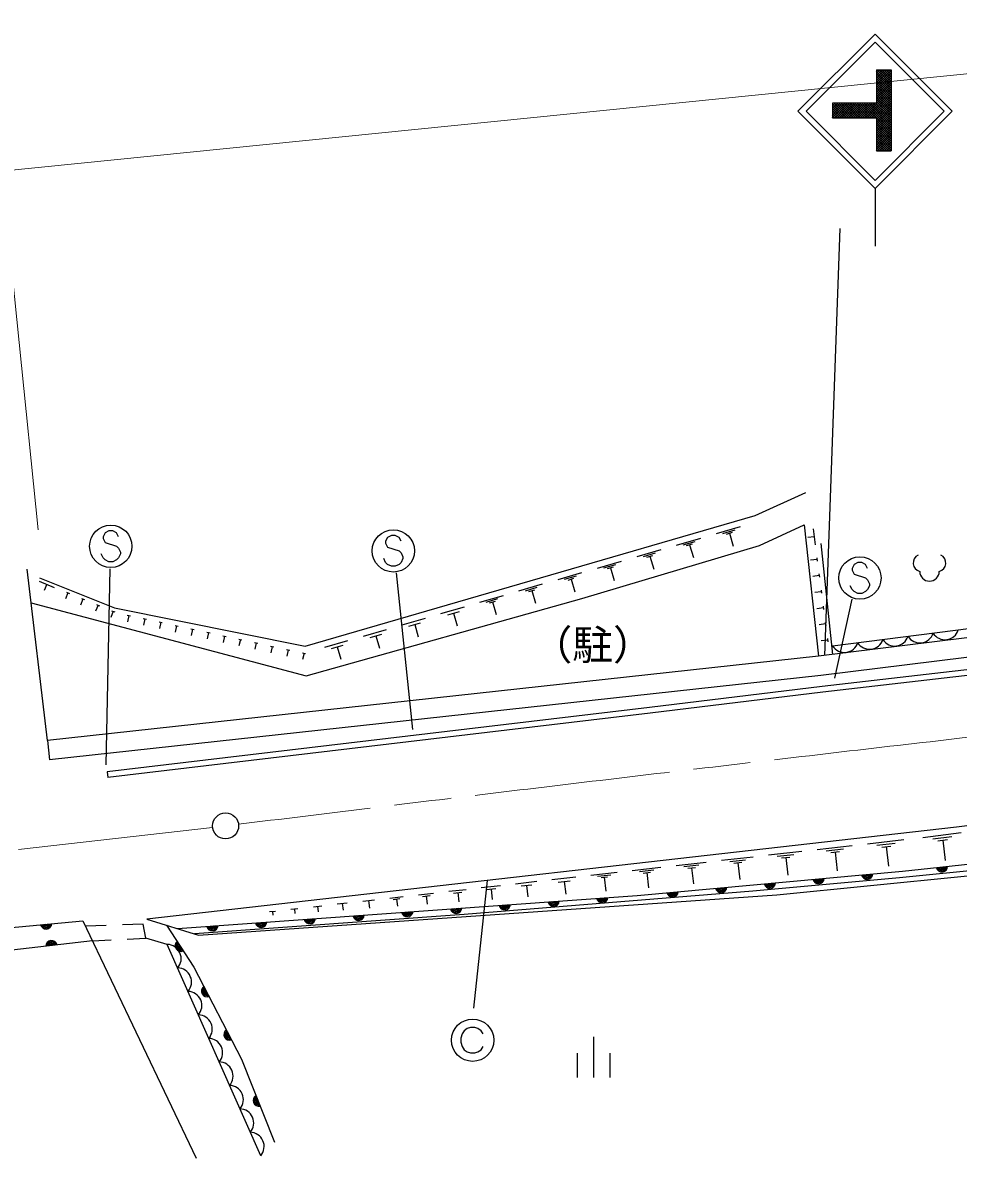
# Model space of a CAD drawing. Units: millimetres, scale not verified. Extents: x 40000 to 680000, y 20000 to 380000.
# Drawn here: x 359216 to 416648, y 263167 to 332913 of the extents above; entities that cross this region are included whole.
import ezdxf
from ezdxf.enums import TextEntityAlignment as Align

# ---------------------------------------------------------------- set-up
doc = ezdxf.new("R2010")
doc.units = ezdxf.units.MM
doc.header["$LTSCALE"] = 1000
doc.linetypes.add('CHAIN', pattern=[18.5, 12, -1.5, 3.5, -1.5])
for name, color, linetype, lineweight in [('M-BGD', 7, 'Continuous', 25), ('M-BMK', 2, 'CHAIN', 13), ('M-BMK-SRVR', 3, 'Continuous', 25), ('M-STR-HTXT', 7, 'Continuous', 13), ('M-STR-STRC', 7, 'Continuous', 25), ('M-STR-STRD', 7, 'Continuous', 25)]:
    doc.layers.add(name, color=color, linetype=linetype, lineweight=lineweight)
doc.styles.add('ＭＳ ゴシック', font='')
doc.styles.get('ＭＳ ゴシック').set_extended_font_data('MS Gothic')

msp = doc.modelspace()

# ---------------------------------------------------------------- hatches: boundary and pattern name
at = {"layer": 'M-STR-STRC'}
h = msp.add_hatch(dxfattribs=at)
h.set_pattern_fill('USER', color=256, style=0, pattern_type=2)
h.set_pattern_definition([(45, (927200, 451204), (-70.7128, 70.7128), []), (135, (927200, 451204), (-70.71634, -70.71634), [])])
h.paths.add_polyline_path([(408934, 327080), (408934, 327980), (411627, 327980), (411627, 330013), (412527, 330013), (412527, 325048), (411627, 325048), (411627, 327080)])

# ---------------------------------------------------------------- linework, layer by layer
at = {"layer": 'M-BGD'}
for p, q in [((401796, 301541), (403287, 301975)), ((402197, 301550), (402943, 301767)), ((402413, 301505), (402786, 301613)), ((402599, 301559), (402830, 300764)), ((407803, 301339), (407406, 301287)), ((407738, 301834), (407867, 300843)), ((399357, 300832), (400840, 301263)), ((399756, 300841), (400498, 301056)), ((399970, 300796), (400341, 300904)), ((400156, 300850), (400386, 300059)), ((408210, 300930), (408935, 294114)), ((396926, 300125), (398400, 300554)), ((397323, 300134), (398060, 300348)), ((397536, 300089), (397905, 300196)), ((397720, 300143), (397949, 299356)), ((407983, 299950), (407586, 299899)), ((407970, 300049), (407996, 299851)), ((360731, 288823), (359481, 299357)), ((394503, 299420), (395969, 299847)), ((394898, 299429), (395631, 299642)), ((395110, 299385), (395476, 299491)), ((395293, 299438), (395520, 298656)), ((360229, 298609), (361155, 298232)), ((392088, 298718), (393547, 299142)), ((392481, 298727), (393210, 298939)), ((392691, 298683), (393056, 298789)), ((392874, 298736), (393100, 297958)), ((408111, 298958), (407715, 298907)), ((408098, 299058), (408124, 298859)), ((360692, 298421), (360541, 298050)), ((361989, 297893), (361838, 297522)), ((361896, 297930), (362082, 297855)), ((389681, 298018), (391132, 298440)), ((390072, 298027), (390797, 298238)), ((390281, 297983), (390644, 298088)), ((390463, 298036), (390688, 297262)), ((408240, 297967), (407843, 297915)), ((408227, 298066), (408253, 297868)), ((362915, 297516), (362764, 297145)), ((362822, 297553), (363008, 297478)), ((363841, 297138), (363690, 296768)), ((363749, 297176), (363934, 297101)), ((387282, 297321), (388725, 297740)), ((387671, 297329), (388392, 297539)), ((387879, 297286), (388240, 297391)), ((388060, 297338), (388283, 296569)), ((364767, 296761), (364616, 296391)), ((364675, 296799), (364860, 296723)), ((365635, 296533), (365831, 296490)), ((365733, 296512), (365648, 296121)), ((384892, 296625), (386326, 297043)), ((385306, 296538), (386023, 296747)), ((385665, 296643), (385887, 295878)), ((408368, 296975), (407972, 296924)), ((408355, 297074), (408381, 296876)), ((366613, 296321), (366808, 296279)), ((366710, 296300), (366626, 295909)), ((367590, 296110), (367785, 296068)), ((367688, 296089), (367603, 295698)), ((368567, 295899), (368763, 295856)), ((368665, 295878), (368581, 295487)), ((382509, 295933), (383936, 296347)), ((382921, 295846), (383634, 296053)), ((383278, 295950), (383499, 295189)), ((408497, 295983), (408100, 295932)), ((408484, 296083), (408510, 295884)), ((369545, 295687), (369740, 295645)), ((369643, 295666), (369558, 295275)), ((370522, 295476), (370718, 295434)), ((370620, 295455), (370535, 295064)), ((371500, 295265), (371695, 295222)), ((371597, 295244), (371513, 294853)), ((372477, 295053), (372673, 295011)), ((372575, 295032), (372490, 294641)), ((380134, 295242), (381553, 295654)), ((380544, 295156), (381253, 295362)), ((380899, 295259), (381119, 294503)), ((408613, 295091), (408638, 294893)), ((373454, 294842), (373650, 294800)), ((373552, 294821), (373468, 294430)), ((374432, 294631), (374627, 294588)), ((374530, 294610), (374445, 294219)), ((375409, 294419), (375605, 294377)), ((375507, 294398), (375423, 294007)), ((377767, 294554), (379178, 294964)), ((378175, 294468), (378880, 294673)), ((378527, 294571), (378746, 293818)), ((408625, 294992), (408229, 294940)), ((376387, 294208), (376582, 294166)), ((376484, 294187), (376400, 293796)), ((360731, 288823), (360862, 287630)), ((414470, 282872), (416833, 283171)), ((411071, 282487), (413315, 282742)), ((411649, 282401), (412771, 282528)), ((415081, 282789), (416262, 282939)), ((415396, 282669), (415987, 282744)), ((415691, 282707), (415851, 281447)), ((405008, 281797), (407046, 282029)), ((405533, 281719), (406552, 281835)), ((407990, 282136), (410129, 282380)), ((408541, 282055), (409611, 282176)), ((408824, 281942), (409359, 282003)), ((409092, 281973), (409222, 280832)), ((411946, 282283), (412507, 282347)), ((412227, 282315), (412363, 281118)), ((399328, 281152), (401175, 281362)), ((399804, 281081), (400727, 281186)), ((402121, 281469), (404063, 281690)), ((402621, 281395), (403592, 281505)), ((402879, 281293), (403364, 281348)), ((403121, 281321), (403239, 280285)), ((405803, 281612), (406313, 281670)), ((406058, 281641), (406182, 280554)), ((391707, 280285), (393169, 280451)), ((394087, 280556), (395701, 280739)), ((394503, 280494), (395310, 280586)), ((394717, 280409), (395120, 280455)), ((394918, 280432), (395016, 279571)), ((396625, 280844), (398380, 281044)), ((397077, 280777), (397955, 280877)), ((397310, 280685), (397748, 280735)), ((397529, 280710), (397635, 279774)), ((400049, 280984), (400510, 281037)), ((400280, 281010), (400391, 280025)), ((385373, 279565), (386428, 279685)), ((387358, 279791), (388541, 279925)), ((387672, 279667), (388263, 279734)), ((387968, 279700), (388039, 279069)), ((389467, 280030), (390786, 280180)), ((389817, 279892), (390476, 279967)), ((390146, 279930), (390226, 279227)), ((392095, 280132), (392826, 280215)), ((392460, 280173), (392549, 279394)), ((380087, 278964), (380803, 279045)), ((380445, 279005), (380499, 278527)), ((381744, 279152), (382566, 279246)), ((381962, 279066), (382373, 279113)), ((382168, 279089), (382217, 278651)), ((383504, 279352), (384439, 279459)), ((383752, 279254), (384219, 279307)), ((383986, 279281), (384042, 278782)), ((385653, 279454), (386181, 279514)), ((385917, 279484), (385981, 278921)), ((374374, 278315), (374724, 278354)), ((374549, 278334), (374576, 278101)), ((375676, 278462), (376109, 278512)), ((375893, 278487), (375926, 278198)), ((377059, 278620), (377581, 278679)), ((377320, 278649), (377359, 278301)), ((378527, 278787), (379143, 278857)), ((378835, 278822), (378882, 278411)), ((355416, 277062), (362907, 277757)), ((362907, 277757), (369870, 263167)), ((364333, 277473), (363063, 277429)), ((366603, 277553), (365333, 277508)), ((366776, 276687), (366603, 277553)), ((363493, 276527), (355479, 275599)), ((363493, 276527), (364635, 276583)), ((365634, 276632), (366776, 276687)), ((368092, 276302), (366776, 276687)), ((373823, 263322), (368092, 276302)), ((386184, 270810), (386119, 270550)), ((386314, 271005), (386184, 270810)), ((386509, 271135), (386314, 271005)), ((386704, 271200), (386509, 271135)), ((386964, 271200), (386704, 271200)), ((387159, 271135), (386964, 271200)), ((387354, 271005), (387159, 271135)), ((387484, 270810), (387354, 271005)), ((394256, 270631), (394256, 268131)), ((386119, 270550), (386119, 270290)), ((386119, 270290), (386184, 270030)), ((386184, 270030), (386314, 269835)), ((387354, 269835), (387484, 270030)), ((386314, 269835), (386509, 269705)), ((386509, 269705), (386704, 269640)), ((386704, 269640), (386964, 269640)), ((386964, 269640), (387159, 269705)), ((387159, 269705), (387354, 269835)), ((393256, 269631), (393256, 268131)), ((395256, 269631), (395256, 268131))]:
    msp.add_line(p, q, dxfattribs=at)
for points in [[(360239, 298824), (364844, 296978), (376555, 294618), (404174, 302649), (407290, 304065)], [(359727, 297291), (376619, 292789), (393540, 297556), (404443, 300813), (407181, 302063), (408067, 294006)], [(483624, 301209), (461329, 300094), (449401, 299048), (436879, 297623), (424123, 296002), (408067, 294006), (360731, 288823)], [(408934, 294636), (436707, 298183), (448920, 299587), (461310, 300614)], [(483684, 300010), (461411, 298897), (449521, 297854), (437022, 296432), (424273, 294812), (408207, 292814), (360862, 287630)], [(475171, 289862), (456542, 288444), (448022, 287146), (428104, 284974), (416540, 283511), (366827, 277859)], [(366827, 277859), (370011, 276880), (405506, 279358), (451502, 283936), (475810, 286414), (481025, 286768), (483739, 281600), (487185, 269115)], [(368713, 277279), (396939, 279309), (413223, 280795), (430003, 282613), (449732, 284548), (451455, 284217)], [(451455, 284217), (413034, 280394), (404043, 279568), (386318, 278141), (369763, 276956)], [(368046, 277484), (369722, 274912), (372648, 269248), (374678, 264151)]]:
    msp.add_lwpolyline(points, dxfattribs=at)
msp.add_circle((386834, 270420), 1300, dxfattribs=at)
for centre, radius, start, end in [((414416, 299733), 536, 116.08703, 255.33416), ((415345, 299733), 536, 284.66584, 63.91297), ((414880, 299214), 600, 180, 0), ((411203, 295284), 855, 211.80559, 342.75128), ((412746, 295481), 855, 211.80559, 342.75128), ((414289, 295678), 855, 211.80559, 342.75128), ((415832, 295875), 855, 211.80559, 342.75128), ((409660, 295087), 855, 211.80559, 342.75128), ((415642, 281112), 354, 194.97835, 357.38353), ((415642, 281112), 283, 197.20239, 355.15949), ((415642, 281112), 212, 200.94871, 351.41316), ((411051, 280651), 354, 194.0143, 356.41948), ((411051, 280651), 283, 196.23834, 354.19544), ((411051, 280651), 212, 199.98466, 350.44911), ((411051, 280651), 142, 207.69639, 342.73738), ((411051, 280651), 100, 218.01406, 332.41972), ((415642, 281112), 142, 208.66044, 343.70143), ((415642, 281112), 100, 218.97811, 333.38377), ((402089, 279833), 354, 194.0143, 356.41948), ((402089, 279833), 283, 196.23834, 354.19544), ((402089, 279833), 212, 199.98466, 350.44911), ((402089, 279833), 142, 207.69639, 342.73738), ((402089, 279833), 100, 218.01406, 332.41972), ((405076, 280106), 354, 194.0143, 356.41948), ((405076, 280106), 283, 196.23834, 354.19544), ((405076, 280106), 212, 199.98466, 350.44911), ((405076, 280106), 142, 207.69639, 342.73738), ((405076, 280106), 100, 218.01406, 332.41972), ((408064, 280379), 354, 194.0143, 356.41948), ((408064, 280379), 283, 196.23834, 354.19544), ((408064, 280379), 212, 199.98466, 350.44911), ((408064, 280379), 142, 207.69639, 342.73738), ((408064, 280379), 100, 218.01406, 332.41972), ((394791, 279208), 354, 192.91022, 355.31539), ((394791, 279208), 283, 195.13425, 353.09135), ((394791, 279208), 212, 198.88058, 349.34503), ((394791, 279208), 142, 206.59231, 341.6333), ((394791, 279208), 100, 216.90997, 331.31564), ((399101, 279560), 354, 194.0143, 356.41948), ((399101, 279560), 283, 196.23834, 354.19544), ((399101, 279560), 212, 199.98466, 350.44911), ((399101, 279560), 142, 207.69639, 342.73738), ((399101, 279560), 100, 218.01406, 332.41972), ((382822, 278348), 354, 192.91022, 355.31539), ((382822, 278348), 283, 195.13425, 353.09135), ((382822, 278348), 212, 198.88058, 349.34503), ((382822, 278348), 142, 206.59231, 341.6333), ((382822, 278348), 100, 216.90997, 331.31564), ((385814, 278563), 354, 192.91022, 355.31539), ((385814, 278563), 283, 195.13425, 353.09135), ((385814, 278563), 212, 198.88058, 349.34503), ((385814, 278563), 142, 206.59231, 341.6333), ((385814, 278563), 100, 216.90997, 331.31564), ((388807, 278778), 354, 192.91022, 355.31539), ((388807, 278778), 283, 195.13425, 353.09135), ((388807, 278778), 212, 198.88058, 349.34503), ((388807, 278778), 142, 206.59231, 341.6333), ((388807, 278778), 100, 216.90997, 331.31564), ((391799, 278993), 354, 192.91022, 355.31539), ((391799, 278993), 283, 195.13425, 353.09135), ((391799, 278993), 212, 198.88058, 349.34503), ((391799, 278993), 142, 206.59231, 341.6333), ((391799, 278993), 100, 216.90997, 331.31564), ((373845, 277702), 354, 192.91022, 355.31539), ((373845, 277702), 283, 195.13425, 353.09135), ((373845, 277702), 212, 198.88058, 349.34503), ((373845, 277702), 142, 206.59231, 341.6333), ((373845, 277702), 100, 216.90997, 331.31564), ((376838, 277917), 354, 192.91022, 355.31539), ((376838, 277917), 283, 195.13425, 353.09135), ((376838, 277917), 212, 198.88058, 349.34503), ((376838, 277917), 142, 206.59231, 341.6333), ((376838, 277917), 100, 216.90997, 331.31564), ((379830, 278133), 354, 192.91022, 355.31539), ((379830, 278133), 283, 195.13425, 353.09135), ((379830, 278133), 212, 198.88058, 349.34503), ((379830, 278133), 142, 206.59231, 341.6333), ((379830, 278133), 100, 216.90997, 331.31564), ((360650, 277602), 354, 194.09265, 356.49783), ((360650, 277602), 283, 196.31669, 354.27379), ((360650, 277602), 212, 200.06301, 350.52746), ((360650, 277602), 142, 207.77474, 342.81573), ((360650, 277602), 100, 218.09241, 332.49807), ((370853, 277487), 354, 192.91022, 355.31539), ((370853, 277487), 283, 195.13425, 353.09135), ((370853, 277487), 212, 198.88058, 349.34503), ((370853, 277487), 142, 206.59231, 341.6333), ((370853, 277487), 100, 216.90997, 331.31564), ((360983, 276182), 354, 15.40476, 177.80994), ((360983, 276182), 283, 17.6288, 175.5859), ((360983, 276182), 212, 21.37512, 171.83957), ((360983, 276182), 142, 29.08685, 164.12784), ((360983, 276182), 100, 39.40452, 153.81018), ((368071, 275431), 871, 319.04787, 88.5965), ((368929, 276228), 354, 131.88712, 294.2923), ((368929, 276228), 283, 134.11116, 292.06826), ((368929, 276228), 212, 137.85748, 288.32193), ((368929, 276228), 142, 145.56921, 280.6102), ((368929, 276228), 100, 155.88687, 270.29254), ((368708, 273989), 871, 319.04787, 88.5965), ((369344, 272546), 871, 319.04787, 88.5965), ((370545, 273438), 354, 126.1213, 288.52648), ((370545, 273438), 283, 128.34534, 286.30244), ((370545, 273438), 212, 132.09167, 282.55612), ((370545, 273438), 142, 139.8034, 274.84439), ((370545, 273438), 100, 150.12106, 264.52672), ((369981, 271104), 871, 319.04787, 88.5965), ((371922, 270773), 354, 126.1213, 288.52648), ((371922, 270773), 283, 128.34534, 286.30244), ((371922, 270773), 212, 132.09167, 282.55612), ((371922, 270773), 142, 139.8034, 274.84439), ((371922, 270773), 100, 150.12106, 264.52672), ((370618, 269662), 871, 319.04787, 88.5965), ((371255, 268220), 871, 319.04787, 88.5965), ((371891, 266777), 871, 319.04787, 88.5965), ((373714, 266720), 354, 120.50729, 282.91247), ((373714, 266720), 283, 122.73133, 280.68843), ((373714, 266720), 212, 126.47766, 276.94211), ((373714, 266720), 142, 134.18939, 269.23038), ((373714, 266720), 100, 144.50705, 258.91271), ((372528, 265335), 871, 319.04787, 88.5965), ((373165, 263893), 871, 319.04787, 88.5965)]:
    msp.add_arc(centre, radius, start, end, dxfattribs=at)
at = {"layer": 'M-BMK'}
msp.add_line((370873, 283492), (336401, 279576), dxfattribs=at)
msp.add_arc((1011880, -4886160), 5209233, 96.35066, 97.05068, dxfattribs=at)
at = {"layer": 'M-BMK-SRVR'}
msp.add_circle((371668, 283582), 800, dxfattribs=at)
at = {"layer": 'M-STR-HTXT'}
for p, q in [((357930, 323791), (534879, 341690)), ((360157, 301776), (357829, 324786))]:
    msp.add_line(p, q, dxfattribs=at)
at = {"layer": 'M-STR-STRC'}
for p, q in [((406807, 327475), (411544, 332212)), ((411544, 332212), (416282, 327475)), ((407302, 327475), (411544, 331717)), ((411544, 331717), (415787, 327475)), ((411627, 330013), (412527, 330013)), ((411627, 330013), (411627, 327980)), ((412527, 330013), (412527, 325048)), ((411627, 327980), (408934, 327980)), ((408934, 327980), (408934, 327080)), ((406807, 327475), (411544, 322737)), ((407302, 327475), (411544, 323232)), ((411544, 323232), (415787, 327475)), ((411544, 322737), (416282, 327475)), ((408934, 327080), (411627, 327080)), ((411627, 327080), (411627, 325048)), ((411627, 325048), (412527, 325048)), ((411544, 322737), (411544, 319181)), ((408450, 294054), (409403, 320281)), ((364267, 301582), (364149, 301346)), ((364149, 301346), (364149, 301228)), ((364503, 301701), (364267, 301582)), ((364740, 301701), (364503, 301701)), ((364976, 301582), (364740, 301701)), ((365094, 301346), (364976, 301582)), ((381849, 301417), (381613, 301299)), ((382086, 301417), (381849, 301417)), ((382322, 301299), (382086, 301417)), ((364149, 301228), (364267, 300991)), ((364267, 300991), (364976, 300755)), ((364976, 300755), (365094, 300637)), ((365094, 300637), (365212, 300401)), ((381613, 301299), (381495, 301063)), ((381495, 301063), (381495, 300945)), ((381495, 300945), (381613, 300708)), ((381613, 300708), (382322, 300472)), ((382440, 301063), (382322, 301299)), ((364149, 300046), (364031, 300282)), ((364267, 299928), (364149, 300046)), ((364503, 299810), (364267, 299928)), ((364976, 299928), (364740, 299810)), ((365094, 300046), (364976, 299928)), ((365212, 300282), (365094, 300046)), ((365212, 300401), (365212, 300282)), ((381495, 299763), (381377, 299999)), ((382322, 300472), (382440, 300354)), ((382440, 300354), (382558, 300117)), ((382558, 299999), (382440, 299763)), ((382558, 300117), (382558, 299999)), ((364347, 287332), (364574, 299375)), ((364740, 299810), (364503, 299810)), ((381613, 299645), (381495, 299763)), ((381849, 299526), (381613, 299645)), ((382086, 299526), (381849, 299526)), ((382322, 299645), (382086, 299526)), ((382440, 299763), (382322, 299645)), ((410251, 299635), (410133, 299399)), ((410133, 299399), (410133, 299281)), ((410133, 299281), (410251, 299044)), ((410488, 299754), (410251, 299635)), ((410724, 299754), (410488, 299754)), ((410960, 299635), (410724, 299754)), ((411079, 299399), (410960, 299635)), ((383167, 289509), (382162, 299135)), ((410251, 299044), (410960, 298808)), ((410960, 298808), (411079, 298690)), ((411079, 298690), (411197, 298454)), ((410133, 298099), (410015, 298335)), ((410251, 297981), (410133, 298099)), ((410488, 297863), (410251, 297981)), ((410724, 297863), (410488, 297863)), ((410960, 297981), (410724, 297863)), ((411079, 298099), (410960, 297981)), ((411197, 298335), (411079, 298099)), ((411197, 298454), (411197, 298335)), ((410118, 297516), (409058, 292650)), ((386904, 272390), (387740, 280237))]:
    msp.add_line(p, q, dxfattribs=at)
for centre in [(364622, 300755), (381967, 300472), (410606, 298808)]:
    msp.add_circle(centre, 1300, dxfattribs=at)
at = {"layer": 'M-STR-STRD'}
msp.add_line((364404, 286908), (364445, 286560), dxfattribs=at)
for points in [[(461645, 297990), (449595, 296922), (436828, 295497), (424432, 293997), (408289, 292138), (397687, 290855), (364404, 286908)], [(461676, 297642), (449630, 296574), (436868, 295149), (424473, 293649), (408330, 291790), (397729, 290508), (364445, 286560)]]:
    msp.add_lwpolyline(points, dxfattribs=at)

# ---------------------------------------------------------------- texts
at = {"layer": 'M-BGD', "style": 'ＭＳ ゴシック'}
msp.add_text('（駐）', height=1833, dxfattribs=at).set_placement((394204, 294701), align=Align.MIDDLE_CENTER)

doc.saveas('drawing.dxf')
